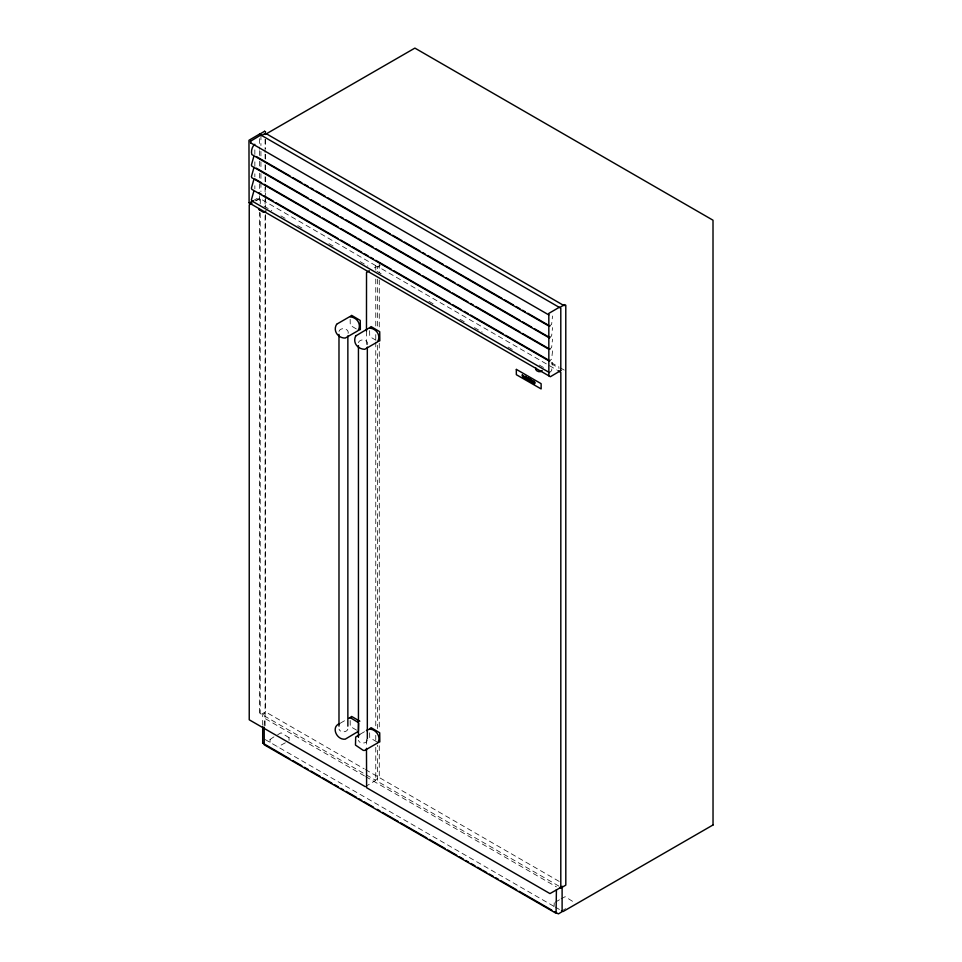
<?xml version="1.0" encoding="UTF-8"?>
<svg xmlns="http://www.w3.org/2000/svg" width="962" height="962" viewBox="0 0 962 962"><rect width="100%" height="100%" fill="white"/><g stroke="black" fill="none" stroke-linecap="round" stroke-linejoin="round"><path stroke-width="0.72" stroke-dasharray="4.81 3.61" d="M270.057 739.477L273.905 736.88M289.045 737.662L281.12 732.779L274.94 736.279M365.175 786.736L375.769 780.338M375.769 265.68L260.101 198.617L255.832 200.914M552.549 350.877L551.647 359.091L549.446 360.978M338.985 331.385C340.44 326.611 350.396 328.571 347.859 334.391M358.441 342.628C359.908 337.842 369.865 339.814 367.328 345.623M347.859 729.136C346.921 732.743 339.911 732.743 338.985 729.136M367.328 740.379C366.366 743.963 359.415 744.011 358.441 740.379M262.698 725.168L262.698 714.634L266.51 712.433L364.189 768.83M554.1 906.432L554.232 902.789M260.413 199.17L260.221 203.92M260.221 212.939L260.221 713.551L375.192 780.026L379.268 777.585L379.268 744.42M549.446 326.178L551.647 324.29L552.525 315.993M549.446 337.782L551.647 335.882L552.525 327.597M549.446 349.386L551.647 347.486L552.501 339.177M549.446 372.583L551.647 370.695L552.525 362.397M253.174 200.697L259.668 196.945M255.651 200.625L260.93 197.426M374.374 267.857L377.344 266.306L556.794 369.913M380.17 265.416L377.501 266.991L377.465 270.202M285.341 742.772L277.79 746.909M340.356 723.171L346.44 719.648M360.329 734.114L365.909 730.892M555.266 902.188L560.1 899.41M561.135 898.809L565.163 896.692L572.895 901.538M562.157 910.713L565.68 908.681M551.202 362.578L559.042 367.111M560.257 367.809L564.225 370.093M551.274 363.732L559.138 368.278M264.009 206.145L271.801 210.642M280.892 215.885L286.147 218.915M297.775 225.625L303.018 228.655M328.932 243.614L334.175 246.645M360.149 261.64L367.881 266.101M376.972 271.356L382.215 274.386M428.896 301.334L434.151 304.365M460.052 319.324L465.307 322.354M474.398 327.597L482.19 332.094M508.092 347.054L513.347 350.084M539.309 365.079L544.504 368.073M356.301 328.92L350.252 325.312L350.156 319.324M376.01 340.295L369.721 336.556L369.624 330.303M356.541 730.146L350.252 726.406L350.156 720.153M376.936 741.93L369.721 737.65L369.624 731.397M365.428 769.552L559.427 881.553M558.862 886.098L377.585 781.433L377.465 745.081M364.442 775.901L264.538 718.229L264.177 725.769M365.692 776.623L556.421 886.856M265.199 739.574L554.232 906.517M555.254 907.034L560.533 910.088M379.268 263.432L379.268 272.45M379.268 279.966L379.268 328.162M379.268 343.193L379.268 729.485M377.465 279.124L377.465 327.32M377.465 345.262L377.465 728.631M375.769 265.56L375.769 270.19M375.769 279.064L375.769 327.212M375.769 334.596L375.769 340.728M375.769 342.099L375.769 727.933M375.769 735.317L375.769 741.437M375.769 747.318L375.769 780.459M366.474 331.241L366.474 346.248M366.474 739.345L366.474 746.969M289.045 737.505L289.045 740.415M270.057 739.309L270.057 742.231M265.632 139.49L265.632 148.569M265.632 154.509L265.632 159.079M265.632 165.031L265.632 171.104M265.632 177.044L265.632 183.117M265.632 184.548L265.632 195.13M265.632 196.561L265.632 207.143M265.632 214.586L265.632 711.796L260.714 714.706L259.584 714.057L259.56 212.253M265.091 139.177L265.091 152.766M265.091 154.173L265.091 158.766M265.091 164.682L265.091 170.767M265.091 176.683L265.091 185.774M265.091 187.181L265.091 197.775M265.091 199.182L265.091 206.782M265.091 215.692L265.091 725.889M260.93 135.065L260.93 145.527M260.93 151.395L260.93 155.916M260.93 161.796L260.93 167.797M260.93 173.665L260.93 181.096M260.93 182.576L260.93 191.558M259.56 138.66L259.56 149.242M259.56 150.685L259.56 159.752M259.56 161.195L259.56 167.268M259.56 173.208L259.56 182.287M259.56 183.718L259.56 194.3M259.56 195.743L259.56 201.816M254.846 149.88L254.846 154.425M254.846 161.832L254.846 166.378M254.846 173.785L254.846 176.84M254.846 185.75L254.846 188.805"/><path stroke-width="1.44" d="M265.933 210.967L263.48 212.349L259.223 209.704M559.74 307.527L564.586 304.581L565.788 305.207L565.812 885.112L560.966 887.998L559.812 887.421M560.798 370.623L560.798 308.189L559.319 307.275L548.821 313.396L548.845 375.901L550.372 376.719L560.798 370.55M563.059 911.543L713.034 824.951M524.915 377.561C524.013 378.908 522.318 372.871 524.266 377.922A1.732 0.998 60 0 0 524.615 378.102L524.927 376.142L524.927 377.381M253.727 156.734L251.407 165.031L251.828 166.137L549.17 337.806M253.727 168.326L251.407 176.635L251.828 177.742L549.17 349.41M253.727 179.93L251.419 188.143L251.828 189.346L549.17 361.015M253.727 191.534L251.419 199.747L251.828 200.938L549.446 372.583M249.098 202.874L248.966 140.272L259.379 134.175L260.906 134.993L250.529 141.246M250.529 141.186L250.661 142.869M259.56 134.223L264.622 131.301M336.7 324.182C332.539 330.663 338.083 338.251 345.238 338.071L357.936 330.748C362.097 324.278 356.553 316.69 349.386 316.859L337.205 323.893M535.726 367.833C534.355 370.731 540.428 373.424 542.159 370.538M254.846 144.276C252.08 146.236 250.817 151.431 251.828 154.533L549.17 326.214M261.399 135.546L265.56 133.297M265.199 134.476L414.887 48.1L713.01 220.214L713.034 825.047M253.234 200.661L250.613 202.176L250.661 203.776M252.056 203.102L249.23 204.894L249.23 719.792L365.283 786.675M369.3 270.791L366.522 272.45L366.474 331.12M548.809 314.911L250.613 142.833M548.809 375.817L250.3 203.571M339.646 723.58C330.639 726.863 336.676 740.223 345.238 739.165L358.417 731.324L358.622 723.28M348.881 718.241L350.769 717.953L358.417 722.606M359.824 734.403L355.687 737.036L355.471 745.081L363.323 750.408L364.706 750.408L377.393 743.085C382.924 736.555 372.919 725.324 366.414 730.603M562.157 910.713L561.507 910.713M260.955 135.077L559.223 307.347M254.99 179.016L261.616 182.804M250.348 203.595L249.038 202.838M264.562 131.265L265.56 131.842M265.5 133.261L564.165 305.7M256.373 156.578L290.187 176.094M292.737 177.561L301.876 182.84M304.413 184.307L308.369 186.592M310.906 188.059L313.552 189.586M316.101 191.053L325.24 196.332M327.789 197.811L390.163 233.826M392.712 235.293L401.851 240.572M404.401 242.039L420.033 251.058M422.583 252.537L425.228 254.064M427.777 255.531L443.41 264.562M445.947 266.029L501.839 298.292M504.389 299.759L513.528 305.038M516.065 306.505L520.021 308.79M522.558 310.257L525.204 311.784M527.753 313.251L549.879 326.034M256.373 168.182L308.369 198.196M310.906 199.663L320.045 204.942M322.595 206.409L338.227 215.44M340.776 216.907L343.422 218.434M345.971 219.901L361.604 228.932M364.153 230.399L420.033 262.662M422.583 264.129L431.722 269.408M434.271 270.875L443.41 276.154M445.947 277.633L455.086 282.912M457.635 284.379L520.021 320.394M522.558 321.861L531.697 327.14M534.247 328.607L549.879 337.638M264.165 184.271L308.369 209.8M310.906 211.267L320.045 216.546M322.595 218.013L338.227 227.044M340.776 228.511L356.409 237.53M357.66 238.251L361.604 240.536M364.153 242.003L373.292 247.282M375.829 248.749L420.033 274.266M422.583 275.733L449.903 291.51M452.441 292.977L468.073 302.008M470.622 303.475L473.268 305.002M475.817 306.469L520.021 331.998M522.558 333.465L549.879 349.23M258.97 192.881L261.616 194.408M264.165 195.875L273.304 201.154M275.853 202.621L338.227 238.636M340.776 240.115L349.915 245.382M352.465 246.861L361.604 252.14M364.153 253.607L368.097 255.88M370.647 257.347L373.292 258.886M375.829 260.353L391.462 269.372M394.011 270.851L449.903 303.114M452.441 304.581L461.58 309.86M464.129 311.327L468.073 313.612M470.622 315.079L503.138 333.85M505.687 335.317L549.879 360.834M557.996 370.61L560.834 372.414L560.798 887.445L549.963 893.59L366.618 787.734L366.474 748.34M358.634 330.267L360.353 329.545L360.257 320.442L351.647 315.368L350.156 316.486M378.102 341.51L379.822 340.776L379.725 331.686L371.116 326.599L369.624 327.729M359.812 721.175L351.647 716.462L350.156 717.58M378.102 742.604L379.822 741.87L379.725 732.779L371.116 727.693L369.624 728.823M290.163 759.078L262.698 743.061M292.713 760.545L301.888 765.836M304.425 767.315L308.393 769.6M310.93 771.067L320.105 776.358M322.655 777.825L331.818 783.128M334.367 784.595L338.323 786.88M340.873 788.347L343.53 789.886M346.079 791.353L356.553 797.402M359.091 798.869L361.76 800.408M364.297 801.875L373.472 807.166M377.32 809.391L379.978 810.93M382.527 812.397L398.208 821.452M400.745 822.919L426.839 837.986M429.389 839.453L445.057 848.508M447.607 849.975L456.77 855.266M459.319 856.733L463.287 859.018M465.824 860.497L468.494 862.024M471.031 863.503L475 865.788M477.549 867.255L481.505 869.54M482.756 870.261L486.712 872.546M489.261 874.025L493.217 876.31M495.767 877.777L498.424 879.316M500.974 880.783L516.654 889.838M519.191 891.305L551.791 910.124M554.34 911.591L558.381 913.9L562.109 911.687L562.109 886.182M262.698 743.121L262.698 726.599M556.421 889.718L556.06 913.275L264.237 744.792L264.177 727.176M367.328 347.126L367.328 738.876M358.441 345.623L358.441 737.373M347.859 335.894L347.859 726.142M338.985 334.391L338.985 726.142M259.223 208.55L259.223 209.8M532.419 381.938A1.587 0.914 60 0 0 532.154 381.421L531.385 379.87C530.916 382.948 532.01 380.423 532.695 382.599A5.652 3.259 60 0 1 532.515 382.167M532.178 380.916L531.649 380.291L532.178 380.916M526.719 377.729L526.743 379.136L525.625 378.679L525.625 376.551L526.719 377.729M526.611 378.631L525.889 377.886L526.611 378.679M526.442 377.597L525.889 376.972L526.442 377.597M522.246 375.06C522.691 379.509 523.568 374.495 522.258 374.988M533.273 381.914C534.042 385.377 535.642 380.868 533.273 381.914M355.687 335.942C352.429 342.917 357.792 349.086 364.706 349.314L377.393 341.991C381.565 335.522 376.022 327.934 368.855 328.102L355.687 335.942M516.317 369.432L516.341 374.699L541.149 388.937L541.125 383.67L516.378 369.396M529.16 378.872L527.982 380.038L529.653 381L528.475 380.05L529.653 378.872L528.066 377.958L529.16 378.872M533.706 381.229L533.573 381.205A1.323 0.758 60 0 0 533.573 383.201L534.391 383.682A1.335 0.77 60 0 0 534.932 382.708A1.299 0.746 60 0 0 534.391 381.673L533.706 381.229M531 379.653L529.954 379.052L529.954 381.18L531.024 381.794L530.218 379.485L531 379.653M527.765 379.088L527.116 378.703L527.765 379.088"/></g></svg>
